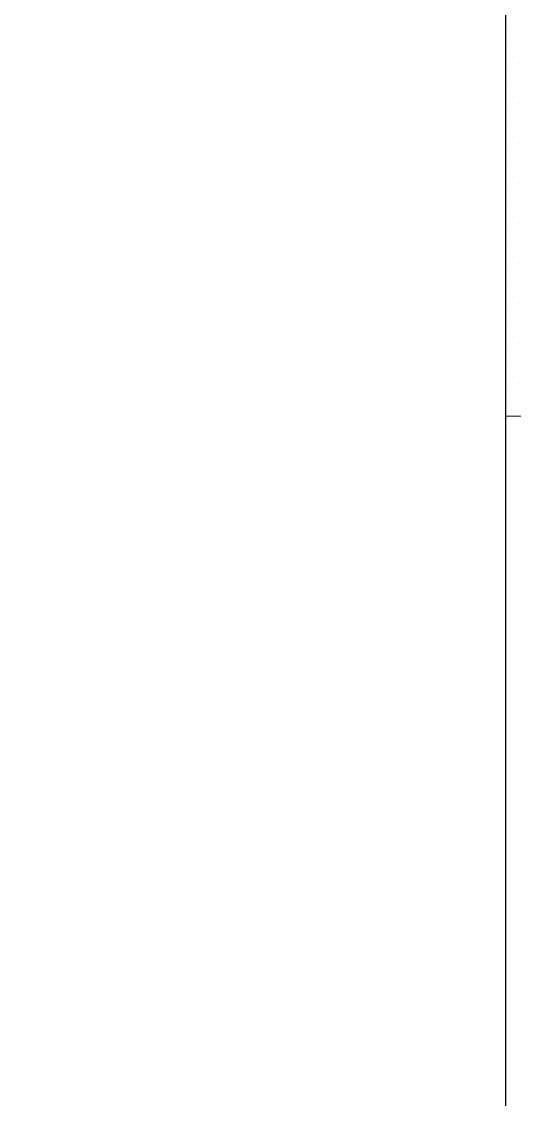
# Model space of a CAD drawing. Extents: x 13276711 to 13543385, y -848943 to -68012.
# Drawn here: x 13509229.04 to 13509242.92, y -843735.67 to -843705.32 of the extents above; entities that cross this region are included whole.
import ezdxf

# ---------------------------------------------------------------- set-up
doc = ezdxf.new("R2010")
doc.units = 0
doc.header["$LTSCALE"] = 1000
doc.header["$MEASUREMENT"] = 0

# ---------------------------------------------------------------- blocks, each defined once
blk = doc.blocks.new('*X36')
at = {"color": 0}
for p, q in [((-66, 1312.375), (-66, 1312.375)), ((-65.96875, 1312.3125), (-65.96875, 1312.3125)), ((-66, 1312.25), (-66, 1312.25)), ((-65.96875, 1312.1875), (-65.96875, 1312.1875)), ((-66, 1312.125), (-66, 1312.125)), ((-65.96875, 1312.0625), (-65.96875, 1312.0625)), ((-66, 1312), (-66, 1312)), ((-65.96875, 1311.9375), (-65.96875, 1311.9375)), ((-66, 1311.875), (-66, 1311.875)), ((-65.96875, 1311.8125), (-65.96875, 1311.8125)), ((-66, 1311.75), (-66, 1311.75)), ((-65.96875, 1311.6875), (-65.96875, 1311.6875)), ((-66, 1311.625), (-66, 1311.625)), ((-65.96875, 1311.5625), (-65.96875, 1311.5625)), ((-66, 1311.5), (-66, 1311.5)), ((-65.96875, 1311.4375), (-65.96875, 1311.4375)), ((-66, 1311.375), (-66, 1311.375)), ((-65.96875, 1311.3125), (-65.96875, 1311.3125)), ((-66, 1311.25), (-66, 1311.25)), ((-65.96875, 1311.1875), (-65.96875, 1311.1875)), ((-66, 1311.125), (-66, 1311.125)), ((-65.96875, 1311.0625), (-65.96875, 1311.0625)), ((-66, 1311), (-66, 1311)), ((-65.96875, 1310.9375), (-65.96875, 1310.9375)), ((-66, 1310.875), (-66, 1310.875)), ((-65.96875, 1310.8125), (-65.96875, 1310.8125)), ((-66, 1310.75), (-66, 1310.75)), ((-65.96875, 1310.6875), (-65.96875, 1310.6875)), ((-66, 1310.625), (-66, 1310.625)), ((-65.96875, 1310.5625), (-65.96875, 1310.5625)), ((-66, 1310.5), (-66, 1310.5)), ((-65.96875, 1310.4375), (-65.96875, 1310.4375)), ((-66, 1310.375), (-66, 1310.375)), ((-65.96875, 1310.3125), (-65.96875, 1310.3125)), ((-66, 1310.25), (-66, 1310.25)), ((-65.96875, 1310.1875), (-65.96875, 1310.1875)), ((-66, 1310.125), (-66, 1310.125)), ((-65.96875, 1310.0625), (-65.96875, 1310.0625)), ((-66, 1310), (-66, 1310)), ((-65.96875, 1309.9375), (-65.96875, 1309.9375))]:
    blk.add_line(p, q, dxfattribs=at)
blk = doc.blocks.new('A$C5D7C7B29')
at = {"color": 2}
blk.add_lwpolyline([(8023.345, 7992.249), (8434.969, 8033.372), (8628.379, 7720.186), (9070.84, 7720.186), (9070.84, 9616.991), (8379.701, 9616.991)], dxfattribs=at)
blk.add_arc((9070.84, 8492.946), 54, 270, 0)
at = {"xscale": 9, "yscale": 9, "zscale": 9}
blk.add_blockref('*X36', (9664.956, -3350.48), dxfattribs=at)

msp = doc.modelspace()

# ---------------------------------------------------------------- block references
at = {"xscale": 0.4999999999999998, "yscale": 0.4999999999999998, "zscale": 0.4999999999999998}
msp.add_blockref('A$C5D7C7B29', (13504707.257, -847935.912), dxfattribs=at)

doc.saveas('drawing.dxf')
